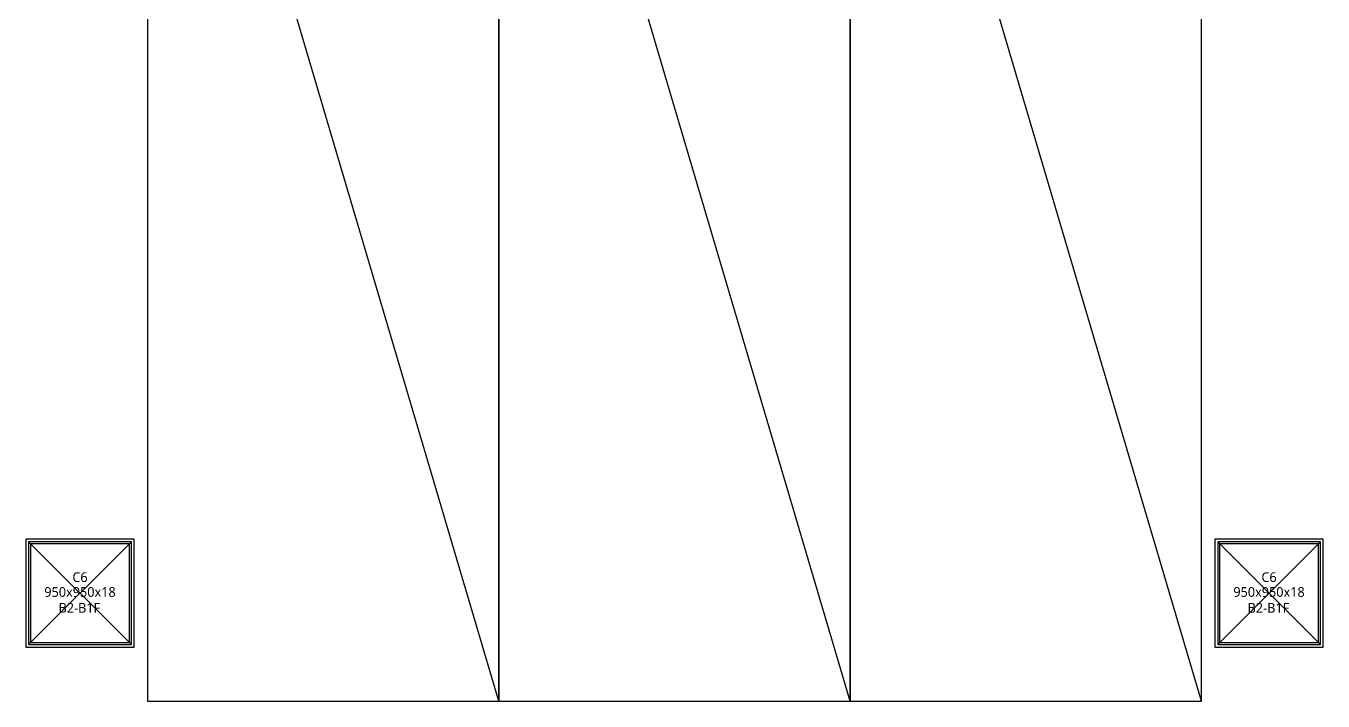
# Model space of a CAD drawing. Header units: millimetres. Extents: x -27408 to 60590, y 623 to 42257.
# Drawn here: x 58880.2 to 59115, y 17469.4 to 17591.7 of the extents above; entities that cross this region are included whole.
import ezdxf
from ezdxf.enums import TextEntityAlignment as Align

# ---------------------------------------------------------------- set-up
doc = ezdxf.new("R2010")
doc.units = ezdxf.units.MM
doc.header["$LTSCALE"] = 100
doc.header["$MEASUREMENT"] = 0
doc.layers.get('0').update_dxf_attribs({"linetype": 'CONTINUOUS'})
doc.layers.get('Defpoints').update_dxf_attribs({"color": 171, "linetype": 'CONTINUOUS'})
doc.layers.add('#프레임 라인', color=189, linetype='CONTINUOUS', plot=False)
doc.layers.add('ELE9', color=9, linetype='CONTINUOUS')
doc.layers.add('주차-화물', color=251, linetype='CONTINUOUS')
doc.styles.add('TE', font='malgun_0.ttf')
doc.styles.add('나눔바른고딕', font='NanumBarunGothic.ttf')

# ---------------------------------------------------------------- blocks, each defined once
blk = doc.blocks.new('C6-B2-B1F')
at = {"layer": '#프레임 라인', "ltscale": 0.1}
blk.add_lwpolyline([(-500, -500), (500, -500), (500, 500), (-500, 500)], close=True, dxfattribs=at)
for points in [[(-475, -475), (475, -475), (475, 475), (-475, 475)], [(-457, -457), (457, -457), (457, 457), (-457, 457)]]:
    blk.add_lwpolyline(points, close=True)
at = {"layer": 'Defpoints', "ltscale": 10000}
for p, q in [((-475, -475), (475, 475)), ((475, -475), (-475, 475))]:
    blk.add_line(p, q, dxfattribs=at)
at = {"layer": 'Defpoints', "style": 'TE'}
for s, p in [('C6', (0, 102)), ('950x950x18', (0, -35)), ('B2-B1F', (-6, -182))]:
    blk.add_text(s, height=90, dxfattribs=at).set_placement(p, align=Align.CENTER)
blk = doc.blocks.new('A$C9dd89177')
at = {"layer": '주차-화물', "ltscale": 0.1}
blk.add_lwpolyline([(0, 0), (11000, 0), (11000, 3250), (0, 3250), (0, 0), (11000, 3250)], dxfattribs=at)
at = {"layer": '주차-화물', "style": '나눔바른고딕'}
blk.add_text('화물용', height=450, dxfattribs=at).set_placement((9831, 561), align=Align.MIDDLE_CENTER)
blk = doc.blocks.new('B2FF')
at = {"layer": 'ELE9', "color": 253, "ltscale": 0.1, "rotation": 90.00000000000001}
for p in [(37299799.7, 553896.3), (37303049.7, 553896.3), (37306299.7, 553896.3)]:
    blk.add_blockref('A$C9dd89177', p, dxfattribs=at)
at = {"layer": 'ELE9', "color": 253, "ltscale": 0.1}
for p in [(37295924.7, 554896.3), (37306924.7, 554896.3)]:
    blk.add_blockref('C6-B2-B1F', p, dxfattribs=at)

msp = doc.modelspace()

# ---------------------------------------------------------------- block references
at = {"xscale": 0.01956471256889679, "yscale": 0.01956471256889679, "zscale": 0.01956471256889679}
msp.add_blockref('B2FF', (-670794.07, 6632.61), dxfattribs=at)

doc.saveas('drawing.dxf')
